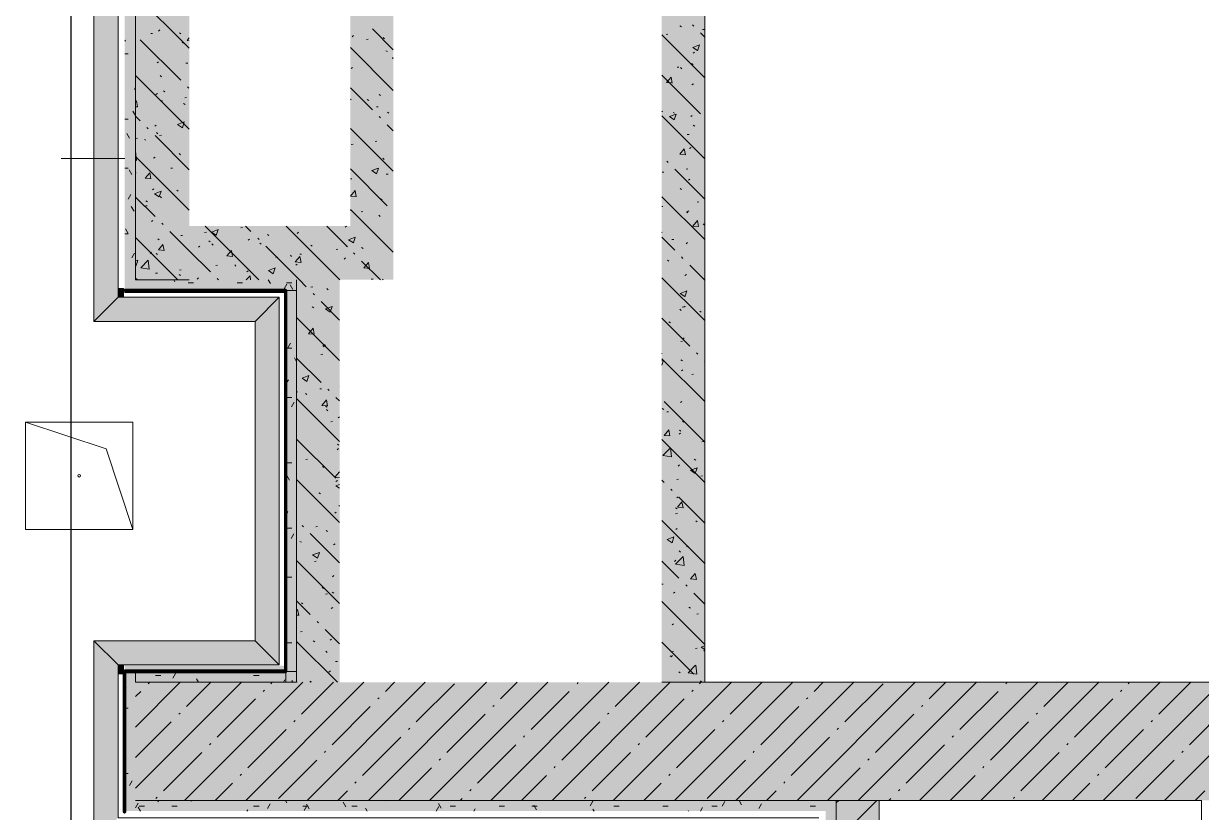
# Model space of a CAD drawing. Header units: millimetres. Extents: x -3817 to 677485, y -22715 to 103890.
# Drawn here: x 394154 to 396348, y 5657 to 7126 of the extents above; entities that cross this region are included whole.
import ezdxf

# ---------------------------------------------------------------- set-up
doc = ezdxf.new("R2010")
doc.units = ezdxf.units.MM
doc.layers.add('PDF _Геометрия', color=7, linetype='Continuous', true_color=0x1d1d1d)
doc.layers.add('PDF _Сплошная заливка', color=7, linetype='Continuous', true_color=0xffffff)

msp = doc.modelspace()

# ---------------------------------------------------------------- hatches: boundary and pattern name
at = {"layer": 'PDF _Сплошная заливка', "transparency": 33554559}
for points in [[(394462.9, 6649), (394462.9, 9599), (394362.9, 9599), (394363.1, 9574), (394402.9, 9574), (394402.9, 9569), (394362.9, 9569), (394363.4, 9563.1), (394382.9, 9529.4), (394362.9, 9517.8), (394362.9, 8979), (394402.9, 8979), (394402.9, 8974), (394362.9, 8974), (394362.9, 6649)], [(394762.9, 6749), (394842.9, 6749), (394842.9, 9599), (394762.9, 9599), (394762.9, 6911.4)], [(395342.9, 5899), (395422.9, 5899), (395422.9, 7219), (395342.9, 7219), (395342.9, 5977)], [(394662.9, 5899), (394742.9, 5899), (394742.9, 6649), (394662.9, 6649), (394662.9, 5977)], [(394642.9, 5899), (394662.9, 5899), (394662.9, 6629), (394642.9, 6629), (394642.9, 5977)], [(397702.9, 5679), (397702.9, 5899), (394362.9, 5899), (394362.9, 5679), (397017.7, 5679)], [(395667.9, 2039), (395747.9, 2039), (395747.9, 5679), (395667.9, 5679), (395667.9, 5064), (395707.9, 5064), (395707.9, 5059), (395667.9, 5059), (395667.9, 4520.2), (395687.9, 4508.6), (395667.9, 4474), (395667.9, 4469), (395707.9, 4469), (395707.9, 4464), (395667.9, 4464), (395667.9, 2059)]]:
    msp.add_hatch(color=256, dxfattribs=at).paths.add_polyline_path(points)
at = {"layer": 'PDF _Сплошная заливка', "true_color": 0xd7cdc4, "transparency": 33554559}
h = msp.add_hatch(color=254, dxfattribs=at)
h.paths.add_polyline_path([(394285.4, 6571.5), (394330.4, 6616.5), (394330.4, 9499.1), (394285.4, 9473.1), (394285.4, 6911.4)], flags=0)
h.paths.add_polyline_path([(394285.4, 9519.3), (394330.4, 9545.2), (394330.4, 9566.5), (394285.4, 9521.5)], flags=0)
at = {"layer": 'PDF _Сплошная заливка', "transparency": 33554559}
h = msp.add_hatch(color=256, dxfattribs=at)
h.paths.add_polyline_path([(394342.9, 6629), (394362.9, 6629), (394362.9, 9517.8), (394342.9, 9506.3), (394342.9, 6911.4)], flags=0)
h.paths.add_polyline_path([(394342.9, 9552.5), (394362.9, 9564), (394362.9, 9579), (394342.9, 9579), (394342.9, 9564)], flags=0)
h = msp.add_hatch(color=256, dxfattribs=at)
h.paths.add_polyline_path([(395667.9, 2059), (395667.9, 4474), (395647.9, 4485.6), (395647.9, 2059)], flags=0)
h.paths.add_polyline_path([(395667.9, 4520.2), (395667.9, 5679), (395647.9, 5679), (395647.9, 4531.7), (395654.2, 4528.1)], flags=0)

# ---------------------------------------------------------------- linework, layer by layer
at = {"layer": 'PDF _Геометрия', "color": 9, "lineweight": 9, "true_color": 0xc0c0c0}
msp.add_lwpolyline([(397722.9, 5679), (397702.9, 5679), (397702.9, 5899), (395422.9, 5899), (395422.9, 7219), (397222.9, 7219), (397222.9, 6649), (397302.9, 6649), (397302.9, 9599), (397602.9, 9599), (397602.9, 6649), (397702.9, 6649), (397402.7, 6649), (397402.7, 6629), (397722.9, 6629), (397722.9, 6649), (397722.9, 9579), (397992.9, 9579), (397992.9, 9591)], dxfattribs=at)
at = {"layer": 'PDF _Геометрия', "color": 7, "lineweight": 9}
for points in [[(394330.4, 6616.5), (394330.4, 9499.1), (394330.4, 6616.5), (394630.4, 6616.5)], [(394362.9, 6649), (394362.9, 9517.8), (394362.9, 6649), (394462.9, 6649)], [(394285.4, 6571.5), (394285.4, 9473.1), (394285.4, 6571.5), (394585.4, 6571.5)], [(394342.9, 6875.3), (394224.1, 6875.3)], [(394662.9, 6629), (394662.9, 6649)], [(394340.4, 6616.5), (394340.4, 6632.5), (394330.4, 6632.5)], [(394330.4, 5931.5), (394630.4, 5931.5), (394630.4, 6616.5), (394585.4, 6571.5), (394585.4, 5976.5), (394285.4, 5976.5)], [(394630.4, 5931.5), (394630.4, 6616.5), (394330.4, 6616.5), (394285.4, 6571.5), (394585.4, 6571.5), (394585.4, 5977)], [(394157.9, 6384), (394307.9, 6334), (394357.9, 6184)], [(395635.4, 5646.5), (394330.4, 5646.5), (394330.4, 5931.5), (394285.4, 5976.5), (394285.4, 5601.5), (395590.4, 5601.5)], [(394330.4, 5646.5), (394330.4, 5931.5), (394630.4, 5931.5), (394585.4, 5976.5), (394285.4, 5976.5), (394285.4, 5601.5)], [(394330.4, 5915), (394340.4, 5915), (394340.4, 5931.5)], [(395342.9, 5899), (395422.9, 5899)], [(395647.9, 5679), (394362.9, 5679), (395647.9, 5679), (395667.9, 5679), (395667.9, 4520.2), (395667.9, 5679), (395747.9, 5679)]]:
    msp.add_lwpolyline(points, dxfattribs=at)
at = {"layer": 'PDF _Геометрия', "color": 231, "lineweight": 30, "true_color": 0xff80c0}
msp.add_lwpolyline([(394242.9, 5559), (395547.9, 5559), (394242.9, 5559), (394242.9, 9479), (393312.9, 9479), (393312.9, 9199), (393032.9, 9199), (393032.9, 2445.5)], dxfattribs=at)
at = {"layer": 'PDF _Геометрия', "color": 252, "lineweight": 9, "true_color": 0x878787}
for points in [[(394462.9, 7080.3), (394362.9, 7180.3)], [(394391.2, 7107.8), (394394.6, 7108.2)], [(394405.3, 7112.5), (394407.9, 7114.6)], [(394444.8, 7109.4), (394447.3, 7107.1)], [(394842.9, 7077.5), (394804, 7116.4)], [(395376.5, 7122.3), (395379.3, 7120.5)], [(395402.4, 7121.4), (395399.9, 7124)], [(395422.9, 7101), (395415, 7108.9)], [(395418.4, 7115.1), (395421.7, 7115.5)], [(394446.9, 7020.9), (394371.5, 7096.3)], [(394449.4, 7091.9), (394452.2, 7090.1)], [(394458.8, 7094.7), (394462.9, 7099.6)], [(394458.8, 7094.7), (394462.9, 7094.4)], [(394766.3, 7101.9), (394769, 7104)], [(394792.7, 7096.7), (394796.1, 7097.1)], [(394823.8, 7100.6), (394826.3, 7098.3)], [(395422.9, 7025.5), (395342.9, 7105.5)], [(395351, 7106.2), (395354.4, 7106.6)], [(395409.3, 7076), (395400.5, 7081.9), (395412.9, 7086.7)], [(395409.3, 7075.9), (395412.9, 7086.7)], [(394842.9, 7002), (394762.9, 7082)], [(394829, 7075.9), (394831.9, 7074.1)], [(395401.3, 7071.4), (395403.9, 7073.4)], [(394403.1, 7053.3), (394405.8, 7055.4)], [(394456.7, 7052.4), (394460.1, 7052.9)], [(394764.2, 7042.8), (394766.8, 7044.8)], [(394842.9, 7061.1), (394841.4, 7061.2), (394842.9, 7063.1)], [(395371.6, 7044.9), (395374.9, 7045.4)], [(395377.5, 7044.4), (395380, 7042.2)], [(395398.5, 7051.8), (395401.3, 7050)], [(394462.9, 6929.4), (394362.9, 7029.4)], [(394409, 7029.4), (394411.5, 7027.1)], [(395415, 6958), (395342.9, 7030.1)], [(395362.1, 7015.7), (395351.5, 7016.6), (395360.1, 7026.8)], [(395362.1, 7015.6), (395360.1, 7026.8)], [(394414.7, 7001.1), (394417.6, 6999.3)], [(394462, 7005.8), (394459.5, 7008.3)], [(394804, 6965.5), (394762.9, 7006.7)], [(395399.1, 7012.2), (395401.8, 7014.2)], [(394362.9, 6980.4), (394364.5, 6982.3)], [(394366.6, 6971.1), (394364.5, 6982.3)], [(394400.9, 6994.1), (394403.6, 6996.2)], [(394410, 6982.3), (394413.3, 6982.7)], [(394452.2, 6977.2), (394455.1, 6975.4)], [(394454.5, 6988.2), (394457.8, 6988.6)], [(394762.9, 6984.2), (394764.7, 6985.6)], [(394794.4, 6985), (394797.2, 6983.2)], [(394816.5, 6994.5), (394818.9, 6992.2)], [(394362.9, 6971.5), (394366.6, 6971.2)], [(394371.5, 6945.4), (394362.9, 6954.1)], [(394811.5, 6971.2), (394814.8, 6971.6)], [(394831.9, 6961.1), (394834.7, 6959.3)], [(395342.9, 6963.4), (395344.2, 6962.2)], [(395422.9, 6874.6), (395342.9, 6954.6)], [(395366, 6947), (395357.2, 6953), (395369.6, 6957.8)], [(395363.9, 6961), (395366.7, 6959.2)], [(395366, 6947), (395369.7, 6957.7)], [(395396.9, 6953), (395399.6, 6955)], [(394386.6, 6930.3), (394384.1, 6932.9)], [(394398.8, 6935), (394401.4, 6937)], [(394450.1, 6932.4), (394441.2, 6938.4), (394453.7, 6943.1)], [(394450.1, 6932.4), (394453.7, 6943.1)], [(394819.1, 6950.5), (394816.6, 6953)], [(394842.9, 6926.7), (394831.7, 6937.9)], [(395401.4, 6937.1), (395404.2, 6935.3)], [(394363.2, 6912.2), (394366.5, 6912.6)], [(394379.4, 6910.7), (394382.2, 6908.9)], [(394462.9, 6854.1), (394399.2, 6917.8)], [(394401.7, 6923.3), (394404.2, 6921)], [(394407.7, 6918), (394411, 6918.5)], [(394842.9, 6851.2), (394762.9, 6931.2)], [(395390.3, 6919.5), (395393.7, 6919.9)], [(394364.8, 6871.6), (394362.9, 6888.4)], [(394764.7, 6901.1), (394768, 6901.5)], [(394809.2, 6906.9), (394812.5, 6907.4)], [(395386.8, 6881.9), (395376.2, 6882.9), (395384.7, 6893.1)], [(395386.8, 6881.9), (395384.7, 6893)], [(395394.8, 6893.8), (395397.4, 6895.8)], [(394462.9, 6778.6), (394362.9, 6878.6)], [(394362.9, 6871.9), (394364.8, 6871.6)], [(394396.6, 6875.8), (394399.3, 6877.8)], [(394444.3, 6884.2), (394446.8, 6882)], [(394823.3, 6875.4), (394825.8, 6873.2)], [(395354.7, 6867.5), (395352.2, 6870)], [(394362.9, 6848.2), (394364.3, 6848.4)], [(394391.2, 6837.5), (394380.6, 6838.4), (394389.2, 6848.6)], [(394391.2, 6837.4), (394389.2, 6848.6)], [(394428.3, 6856.8), (394431.6, 6857.2)], [(394831.7, 6787), (394762.9, 6855.8)], [(394811.7, 6846.6), (394802.9, 6852.5), (394815.3, 6857.3)], [(394811.7, 6846.5), (394815.3, 6857.3)], [(394829.8, 6845.7), (394833.1, 6846.1)], [(395343.6, 6849.3), (395346.9, 6849.8)], [(395422.9, 6799.3), (395367.2, 6854.9)], [(395388.1, 6855.2), (395391.4, 6855.6)], [(394762.9, 6836.9), (394765.8, 6837.2)], [(395392.6, 6834.6), (395395.3, 6836.6)], [(394399.2, 6766.9), (394362.9, 6803.2)], [(394394.4, 6816.6), (394397.1, 6818.6)], [(394406.8, 6803.5), (394398, 6809.4), (394410.4, 6814.2)], [(394406.8, 6803.4), (394410.4, 6814.2)], [(394408.5, 6804.2), (394411, 6802)], [(394439.7, 6815.8), (394442.5, 6814)], [(394773.8, 6804), (394763.2, 6804.9), (394771.8, 6815.1)], [(394773.8, 6803.9), (394771.8, 6815.1)], [(395422.9, 6723.8), (395342.9, 6803.8)], [(395377, 6819.3), (395379.5, 6817)], [(394381.5, 6786.7), (394384.8, 6787.1)], [(394382.2, 6795.9), (394385.1, 6794.1)], [(394842.9, 6700.3), (394794.2, 6749), (394762.9, 6780.3)], [(394762.9, 6779.3), (394764.7, 6778.1)], [(394819.3, 6799.8), (394822.1, 6798)], [(395342.9, 6785.3), (395344.6, 6785.5)], [(395408.6, 6793.9), (395412, 6794.4)], [(394392.3, 6757.4), (394394.9, 6759.4)], [(394783, 6775.5), (394786.3, 6776)], [(394815.9, 6769.3), (394818.4, 6767.1)], [(395388.8, 6775.7), (395391.6, 6773.9)], [(395390.4, 6775.4), (395393.1, 6777.5)], [(395411.5, 6748.2), (395400.8, 6749.1), (395409.4, 6759.3)], [(395411.5, 6748.1), (395409.4, 6759.3)], [(394414.3, 6751.8), (394411.7, 6754.3)], [(394502.3, 6663.8), (394462.9, 6703.2), (394426.8, 6739.2)], [(394491.5, 6737.2), (394494.9, 6737.6)], [(394592.5, 6649), (394492.5, 6749)], [(394513, 6731.9), (394504.1, 6737.9), (394516.6, 6742.6)], [(394513, 6731.8), (394516.6, 6742.6)], [(394558.9, 6746), (394562.2, 6746.5)], [(394577.7, 6739.2), (394567.9, 6749)], [(394743.3, 6649), (394643.3, 6749)], [(394663.6, 6735.4), (394666.2, 6737.5)], [(394756.2, 6711.6), (394718.8, 6749)], [(394753.4, 6746.8), (394756, 6748.9)], [(395342.9, 6737.7), (395343.7, 6737)], [(395422.9, 6750.6), (395420.1, 6752.5), (395422.9, 6753.6)], [(394441.6, 6649), (394362.9, 6727.7)], [(394404.3, 6725.4), (394407.1, 6723.6)], [(394415.9, 6703.7), (394405.3, 6704.7), (394413.8, 6714.9)], [(394415.9, 6703.7), (394413.8, 6714.8)], [(394447, 6731.3), (394450.3, 6731.8)], [(394499.2, 6721.4), (394502, 6719.6)], [(394504.9, 6715.9), (394507.3, 6713.7)], [(394572.3, 6722.9), (394574.9, 6725)], [(394592.8, 6724.2), (394590.3, 6726.7)], [(394594.1, 6717.4), (394596.9, 6715.6)], [(394608.6, 6733.7), (394611, 6731.5)], [(394689, 6713.4), (394691.9, 6711.6)], [(394754.9, 6712.5), (394757.3, 6710.2)], [(394768.5, 6717.6), (394759.6, 6723.6), (394772.1, 6728.4)], [(394768.5, 6717.6), (394772.1, 6728.3)], [(395367.2, 6704), (395342.9, 6728.4)], [(395361.9, 6723.8), (395365.2, 6724.3)], [(395388.3, 6716.2), (395390.9, 6718.3)], [(394390.1, 6698.2), (394392.8, 6700.2)], [(394401.2, 6698.1), (394403.6, 6695.9)], [(394479.9, 6709.6), (394482.6, 6711.6)], [(394543.4, 6692.6), (394532.8, 6693.5), (394541.4, 6703.7)], [(394543.4, 6692.5), (394541.4, 6703.7)], [(394680.8, 6636.2), (394667.9, 6649), (394605.4, 6711.6)], [(394624.4, 6690.7), (394627.7, 6691.1)], [(394651.2, 6694.7), (394653.6, 6692.4)], [(394670.9, 6681.4), (394660.3, 6682.3), (394668.9, 6692.6)], [(394668.9, 6696.6), (394672.2, 6697)], [(394671, 6681.4), (394668.9, 6692.5)], [(394736.2, 6705.4), (394739.6, 6705.9)], [(394771.3, 6696.5), (394768.8, 6699)], [(394783.9, 6709.4), (394786.8, 6707.6)], [(395382.3, 6689), (395379.8, 6691.5)], [(394362.9, 6683.6), (394367.2, 6685.3)], [(394362.9, 6675), (394363.6, 6674.5)], [(394363.6, 6674.5), (394367.2, 6685.2)], [(394388.4, 6669), (394372.6, 6671.4), (394386.5, 6685.9)], [(394388.4, 6668.9), (394386.5, 6685.8)], [(394512.1, 6675.9), (394515.4, 6676.3)], [(394547.5, 6676.9), (394549.9, 6674.6)], [(394619.1, 6660.3), (394610.2, 6666.3), (394622.7, 6671)], [(394619.1, 6660.2), (394622.7, 6671)], [(394661.4, 6676.2), (394664.1, 6678.3)], [(394751.2, 6687.6), (394753.9, 6689.7)], [(394818.8, 6649), (394783.9, 6683.9)], [(394798.5, 6670.2), (394787.8, 6671.2), (394796.4, 6681.4)], [(394798.5, 6670.2), (394796.4, 6681.3)], [(395353.4, 6685.3), (395356.2, 6683.5)], [(395422.9, 6648.4), (395394.9, 6676.4)], [(394366.2, 6649), (394362.9, 6652.3)], [(394400.2, 6661.2), (394403.6, 6661.6)], [(394443.8, 6659.1), (394446.3, 6656.8)], [(394444.8, 6667), (394448.1, 6667.5)], [(394477.8, 6650.4), (394480.4, 6652.4)], [(394517.1, 6649), (394514.8, 6651.2)], [(394569.1, 6649), (394576.2, 6656.4)], [(394570.1, 6663.7), (394572.8, 6665.8)], [(394577.1, 6649), (394576.2, 6656.4)], [(394801.7, 6650.1), (394805.1, 6650.5)], [(394822.8, 6650.3), (394824.1, 6649)], [(395422.9, 6572.9), (395342.9, 6652.9)], [(395386.1, 6657), (395388.8, 6659.1)], [(394689.5, 6635.3), (394692.8, 6635.7)], [(394719.1, 6632.5), (394721.5, 6630.2)], [(395385.7, 6617.6), (395376.8, 6623.5), (395389.3, 6628.3)], [(395385.7, 6617.5), (395389.3, 6628.3)], [(394695.9, 6621.1), (394693.4, 6623.6)], [(394742.9, 6574.1), (394708.4, 6608.5)], [(394691.9, 6598.7), (394694.7, 6596.9)], [(394725.2, 6588.7), (394716.4, 6594.7), (394728.8, 6599.5)], [(394725.2, 6588.7), (394728.8, 6599.4)], [(395376.5, 6594.1), (395378.9, 6591.9)], [(395380.6, 6598.3), (395383.9, 6598.8)], [(395384, 6597.9), (395386.6, 6599.9)], [(395413.7, 6590.5), (395416.5, 6588.7)], [(394742.9, 6498.6), (394662.9, 6578.6)], [(395394.9, 6525.5), (395342.9, 6577.5)], [(395356.3, 6570.6), (395359.1, 6568.8)], [(394695.6, 6547.7), (394685, 6548.6), (394693.6, 6558.8)], [(394695.6, 6547.6), (394693.6, 6558.8)], [(395381.8, 6538.7), (395384.5, 6540.7)], [(394711.7, 6526.4), (394714.2, 6524.1)], [(394713.9, 6528.2), (394716.8, 6526.4)], [(395378.4, 6534.1), (395381.7, 6534.5)], [(394708.4, 6457.6), (394662.9, 6503.2)], [(394708.2, 6509.8), (394711.5, 6510.3)], [(395342.9, 6512.1), (395343.2, 6511.9)], [(395422.9, 6422), (395342.9, 6502)], [(395342.9, 6498.2), (395346, 6499.4)], [(395342.9, 6490.1), (395346, 6499.3)], [(395378.3, 6500.1), (395381.2, 6498.3)], [(395410, 6510.4), (395407.5, 6512.9)], [(395422.9, 6497.5), (395422.6, 6497.9)], [(395379.6, 6479.5), (395382.3, 6481.5)], [(395398.9, 6472.8), (395402.2, 6473.3)], [(394682, 6459.8), (394673.1, 6465.8), (394685.6, 6470.5)], [(394682, 6459.7), (394685.6, 6470.5)], [(394742.6, 6450.9), (394742.9, 6451.1)], [(394662.9, 6439.9), (394664.8, 6440.1)], [(394742.9, 6347.7), (394662.9, 6427.7)], [(394679.3, 6437.3), (394682.1, 6435.5)], [(394705.9, 6445.6), (394709.3, 6446)], [(394723.5, 6442.5), (394721, 6445.1)], [(394742.9, 6423.2), (394736.1, 6430)], [(394720.3, 6413.9), (394709.7, 6414.9), (394718.2, 6425.1)], [(394716.8, 6413.4), (394719.6, 6411.6)], [(394720.3, 6413.9), (394718.2, 6425)], [(394718.5, 6407.3), (394721, 6405.1)], [(395343.7, 6409.2), (395346.5, 6407.4)], [(395422.6, 6347), (395347.1, 6422.4)], [(395377.5, 6420.3), (395380.1, 6422.3)], [(394726.5, 6384.3), (394729.8, 6384.7)], [(394740.4, 6391.7), (394742.9, 6393.6)], [(395352.1, 6402.7), (395355.5, 6403.1)], [(395381.2, 6385.4), (395384, 6383.6)], [(395357.9, 6358.1), (395347.3, 6359.1), (395355.9, 6369.3)], [(395357.9, 6358.1), (395355.9, 6369.2)], [(395375.3, 6361.1), (395378, 6363.1)], [(395375.9, 6369), (395378.4, 6366.7)], [(394736.1, 6279.1), (394662.9, 6352.3)], [(394738.9, 6342.9), (394741.7, 6341.1)], [(395422.9, 6271.2), (395342.9, 6351.2)], [(395417.7, 6347.4), (395421, 6347.8)], [(394738.2, 6332.5), (394740.9, 6334.5)], [(395360.8, 6319.2), (395345, 6321.7), (395358.8, 6336.1)], [(395360.8, 6319.2), (395358.8, 6336)], [(394679.7, 6314.2), (394683.1, 6314.6)], [(394711.2, 6301.2), (394713.7, 6299)], [(395373.1, 6301.9), (395375.8, 6304)], [(395405.3, 6288.1), (395396.4, 6294.1), (395408.9, 6298.9)], [(395403.3, 6314.9), (395406.1, 6313.1)], [(395405.3, 6288.1), (395408.9, 6298.8)], [(394742.9, 6196.8), (394662.9, 6276.8)], [(394742.9, 6280.4), (394734.3, 6281.1), (394742.9, 6291.3)], [(394736.1, 6273.3), (394738.7, 6275.3)], [(395347.1, 6271.6), (395342.9, 6275.8)], [(395370.9, 6277.2), (395374.2, 6277.7)], [(395415.4, 6283.1), (395418.7, 6283.5)], [(394704.2, 6252.1), (394707.1, 6250.3)], [(394742.9, 6260.6), (394736, 6265.2), (394742.9, 6267.9)], [(395362.2, 6256.5), (395359.7, 6259)], [(395371, 6242.7), (395373.6, 6244.8)], [(395382.6, 6224.4), (395372, 6225.3), (395380.5, 6235.5)], [(395422.9, 6195.8), (395374.8, 6243.9)], [(395382.6, 6224.3), (395380.5, 6235.5)], [(394733.9, 6214.1), (394736.6, 6216.2)], [(394741.7, 6228.2), (394742.9, 6227.4)], [(395368.6, 6224), (395371.5, 6222.2)], [(395368.6, 6213), (395371.9, 6213.4)], [(394675.8, 6188.6), (394673.2, 6191.1)], [(394698.5, 6188.7), (394701.8, 6189.1)], [(395422.9, 6120.3), (395342.9, 6200.3)], [(395406.1, 6200.1), (395408.9, 6198.3)], [(394742.9, 6121.4), (394688.3, 6176)], [(394718, 6182.2), (394720.5, 6179.9)], [(395362, 6159.2), (395353.2, 6165.2), (395365.6, 6169.9)], [(395362, 6159.2), (395365.6, 6169.9)], [(395368.8, 6183.5), (395371.5, 6185.6)], [(394668.9, 6161.7), (394671.7, 6159.9)], [(394731.8, 6154.9), (394734.4, 6157)], [(395375.4, 6143.9), (395377.9, 6141.6)], [(395389.2, 6151.7), (395392.5, 6152.1)], [(394742.9, 6046), (394662.9, 6126)], [(394701.6, 6130.3), (394692.7, 6136.3), (394705.2, 6141.1)], [(394696.2, 6124.4), (394699.5, 6124.9)], [(394701.6, 6130.3), (394705.2, 6141)], [(395374.8, 6093), (395342.9, 6124.9)], [(395366.7, 6124.3), (395369.3, 6126.4)], [(395384.3, 6116.6), (395368.5, 6119), (395382.4, 6133.5)], [(395384.3, 6116.5), (395382.4, 6133.4)], [(395407.3, 6090.7), (395396.6, 6091.6), (395405.2, 6101.8)], [(395407.3, 6090.6), (395405.2, 6101.8)], [(394729.6, 6095.7), (394732.2, 6097.8)], [(395342.9, 6081.6), (395345.7, 6082)], [(395389.9, 6077.9), (395387.4, 6080.5)], [(394710.7, 6076.1), (394713.1, 6073.8)], [(394716.8, 6063.2), (394720.1, 6063.6)], [(394729.2, 6066.8), (394732, 6065)], [(395364.5, 6065.2), (395367.2, 6067.2)], [(395422.9, 6044.9), (395402.4, 6065.4)], [(394688.3, 6025.1), (394662.9, 6050.6)], [(394662.9, 6032.8), (394664.7, 6035)], [(394666.8, 6023.8), (394664.7, 6035)], [(394671.7, 6047), (394674.6, 6045.2)], [(394727.4, 6036.6), (394730.1, 6038.6)], [(395422.9, 5969.4), (395342.9, 6049.4)], [(395393.5, 6038.8), (395396.4, 6037)], [(394662.9, 6024.2), (394666.8, 6023.9)], [(394703.4, 6010), (394700.9, 6012.6)], [(395407.9, 6026.2), (395411.3, 6026.7)], [(394670, 5993), (394673.3, 5993.5)], [(394742.9, 5970.6), (394716, 5997.5)], [(395362.3, 6006), (395365, 6008)], [(394739, 5899), (394662.9, 5975.1)], [(394693.8, 5976.4), (394696.6, 5974.6)], [(394725.3, 5977.4), (394727.9, 5979.4)], [(395402.4, 5914.5), (395342.9, 5974.1)], [(395422.9, 5960), (395416, 5964.7), (395422.9, 5967.3)], [(394717.5, 5957), (394720, 5954.8)], [(395358.2, 5948.4), (395361, 5946.6)], [(395360.2, 5946.8), (395362.8, 5948.8)], [(395361.2, 5956.1), (395364.5, 5956.5)], [(395405.7, 5962), (395409, 5962.4)], [(395422.9, 5957.7), (395421.3, 5957.9), (395422.9, 5959.7)], [(394735.5, 5937.7), (394738.8, 5938.1)], [(395407.9, 5913.9), (395392.1, 5916.4), (395405.9, 5930.8)], [(395407.9, 5913.9), (395406, 5930.8)], [(394687.5, 5899), (394689.4, 5901.3)], [(394689.8, 5899), (394689.4, 5901.2)], [(394723.1, 5918.2), (394725.8, 5920.2)], [(395374.9, 5918.7), (395377.4, 5916.4)], [(395417.5, 5899.4), (395415, 5901.9)], [(394663.6, 5899), (394662.9, 5899.7)]]:
    msp.add_lwpolyline(points, dxfattribs=at)
at = {"layer": 'PDF _Геометрия', "color": 253, "lineweight": 9, "true_color": 0x9b9b9b}
for points in [[(394344, 7095.6), (394342.9, 7093.7)], [(394342.9, 7070.1), (394348.9, 7070.1)], [(394362.9, 7006.5), (394361.2, 7003.6)], [(394362.9, 6955), (394358, 6963.4)], [(394342.9, 6948.2), (394348.9, 6948.2)], [(394351.9, 6913.1), (394346.9, 6921.8)], [(394342.9, 6856.8), (394348.9, 6856.8)], [(394356, 6845), (394350.9, 6853.8)], [(394354, 6808.2), (394349, 6799.5)], [(394360.1, 6777), (394355, 6785.7)], [(394342.9, 6734.8), (394348.9, 6734.8)], [(394348.9, 6735.4), (394343.9, 6744.1)], [(394361.1, 6698.6), (394356.1, 6689.8)], [(394436.3, 6645), (394434, 6649)], [(394614, 6642), (394609.9, 6649)], [(394357, 6630.5), (394356.1, 6629)], [(394460.8, 6643.4), (394470.9, 6643.4)], [(394552.2, 6643.4), (394562.3, 6643.4)], [(394644.4, 6640.6), (394639.4, 6631.9)], [(394643.7, 6643.4), (394653.7, 6643.4)], [(394655.6, 6630.9), (394650.6, 6639.6)], [(394643.7, 6521.5), (394653.7, 6521.5)], [(394651.5, 6530.9), (394646.4, 6522.2)], [(394662.9, 6496.3), (394658.7, 6503.5)], [(394647.4, 6462.9), (394642.9, 6455.1)], [(394643.7, 6430), (394653.7, 6430)], [(394658.5, 6421.2), (394653.5, 6412.5)], [(394643.7, 6308.1), (394653.7, 6308.1)], [(394649.6, 6275.5), (394644.6, 6284.2)], [(394646.3, 6217.1), (394642.9, 6211.3)], [(394643.7, 6186.2), (394653.7, 6186.2)], [(394657.4, 6175.5), (394652.4, 6166.8)], [(394643.7, 6094.8), (394653.7, 6094.8)], [(394643.7, 5972.8), (394653.7, 5972.8)], [(394399.9, 5911.9), (394409.9, 5911.9)], [(394437, 5915.6), (394432, 5906.9)], [(394474.1, 5919), (394473.6, 5918.1)], [(394479.8, 5899), (394476.1, 5905.4)], [(394575.6, 5916), (394573.9, 5919)], [(394582.7, 5911.9), (394592.8, 5911.9)], [(394641.1, 5903.4), (394638.6, 5899)], [(394345.1, 5888.5), (394342.9, 5892.3)], [(394342.9, 5850.9), (394348.9, 5850.9)], [(394345.6, 5757.2), (394342.9, 5752.6)], [(394342.9, 5729), (394348.9, 5729)], [(394356.7, 5715.6), (394351.7, 5706.9)], [(394367.9, 5674), (394362.9, 5665.3), (394362.8, 5665.3)], [(394372, 5659), (394367.6, 5666.7)], [(394369.4, 5668), (394379.4, 5668)], [(394406, 5679), (394404.5, 5676.4)], [(394430.3, 5668), (394440.4, 5668)], [(394467, 5677.3), (394466.1, 5679)], [(394572, 5661.7), (394570.4, 5659)], [(394582.7, 5668), (394592.8, 5668)], [(394613.6, 5672.9), (394608.6, 5664.2)], [(394644.7, 5674.3), (394642, 5679)], [(394674.2, 5668), (394684.2, 5668)], [(394681.6, 5668.8), (394676.6, 5660.1)], [(394686.4, 5663.2), (394681.3, 5671.9)], [(394754.4, 5667.3), (394749.4, 5676)], [(394765.6, 5668), (394775.7, 5668)], [(394794.4, 5659), (394791, 5664.8)], [(394828.3, 5679), (394827.9, 5678.3)], [(394927.4, 5667.7), (394922.4, 5659)], [(394932.1, 5664.3), (394927.1, 5673)], [(394948.5, 5668), (394958.5, 5668)], [(394995.4, 5663.6), (394992.7, 5659)], [(395039.9, 5668), (395050, 5668)], [(395100.9, 5668), (395110.9, 5668)], [(395109.8, 5661.3), (395104.8, 5670)], [(395214.7, 5677.8), (395209.7, 5669.1)], [(395216.7, 5659), (395214.4, 5662.9)], [(395253.3, 5668), (395263.3, 5668)], [(395344.7, 5668), (395354.8, 5668)], [(395392.7, 5659), (395392.1, 5659.9)], [(395418.8, 5665.5), (395415.1, 5659)], [(395436.2, 5668), (395446.2, 5668)], [(395460.5, 5676.7), (395455.5, 5668)], [(395491.6, 5670.6), (395486.7, 5679)], [(395528.5, 5672.6), (395523.5, 5663.9)], [(395619.1, 5668), (395629.1, 5668)]]:
    msp.add_lwpolyline(points, dxfattribs=at)
at = {"layer": 'PDF _Геометрия', "color": 231, "lineweight": 70, "true_color": 0xff80c0}
for points in [[(394342.4, 6628), (394642.9, 6628), (394642.9, 6629), (394342.4, 6629)], [(394641.9, 6629), (394641.9, 5930), (394642.9, 5930), (394642.9, 6629)], [(394641.9, 5930), (394641.9, 5919), (394642.9, 5919), (394642.9, 5930)], [(394341.9, 5919), (394341.9, 5658), (394342.9, 5658), (394342.9, 5919)], [(394642.9, 5920), (394342.9, 5920), (394342.9, 5919), (394642.9, 5919)]]:
    msp.add_lwpolyline(points, close=True, dxfattribs=at)
at = {"layer": 'PDF _Геометрия', "color": 9, "lineweight": 9, "true_color": 0xc0c0c0}
for points in [[(394642.9, 6629), (394642.9, 5899), (394662.9, 5899), (394662.9, 6629)], [(394662.9, 5919), (394362.9, 5919), (394362.9, 5899), (394662.9, 5899)], [(395747.9, 2039), (395747.9, 5679), (396347.9, 5679), (396347.9, 2039)]]:
    msp.add_lwpolyline(points, close=True, dxfattribs=at)
at = {"layer": 'PDF _Геометрия', "color": 7, "lineweight": 9}
for points in [[(394357.9, 6184), (394157.9, 6184), (394157.9, 6384), (394357.9, 6384)], [(394357.9, 6184), (394357.9, 6384), (394157.9, 6384), (394157.9, 6184)]]:
    msp.add_lwpolyline(points, close=True, dxfattribs=at)
at = {"layer": 'PDF _Геометрия', "color": 253, "lineweight": 9, "true_color": 0x9b9b9b}
msp.add_lwpolyline([(394653.8, 5902.4), (394655.8, 5899)], close=True, dxfattribs=at)
at = {"layer": 'PDF _Геометрия', "lineweight": 9}
for points in [[(394362.9, 5815.7), (394446.2, 5899)], [(394362.9, 5701.7), (394560.2, 5899)], [(394362.9, 5872.7), (394372.4, 5882.2)], [(394386.6, 5896.5), (394389, 5898.8)], [(394454.3, 5679), (394674.3, 5899)], [(394457.9, 5853.7), (394503.2, 5899)], [(394568.3, 5679), (394788.3, 5899)], [(394600.5, 5882.2), (394602.8, 5884.6)], [(394614.7, 5896.5), (394617.2, 5899)], [(394671.7, 5839.4), (394731.3, 5899)], [(394682.4, 5679), (394902.4, 5899)], [(394796.4, 5679), (395016.4, 5899)], [(394828.6, 5882.2), (394845.3, 5899)], [(394885.6, 5825.2), (394956.9, 5896.5)], [(394910.5, 5679), (395130.5, 5899)], [(395024.5, 5679), (395244.5, 5899)], [(395042.4, 5868), (395073.4, 5899)], [(395099.4, 5810.9), (395170.7, 5882.2)], [(395138.6, 5679), (395358.6, 5899)], [(395185, 5896.5), (395187.3, 5898.8)], [(395252.6, 5679), (395472.6, 5899)], [(395256.2, 5853.7), (395301.5, 5899)], [(395366.7, 5679), (395586.7, 5899)], [(395398.8, 5882.2), (395401.2, 5884.6)], [(395413.1, 5896.5), (395415.6, 5899)], [(395470.1, 5839.4), (395529.6, 5899)], [(395480.7, 5679), (395700.7, 5899)], [(395594.8, 5679), (395814.8, 5899)], [(395626.9, 5882.2), (395643.7, 5899)], [(395683.9, 5825.2), (395755.2, 5896.5)], [(395708.8, 5679), (395928.8, 5899)], [(395822.9, 5679), (396042.9, 5899)], [(395840.7, 5868), (395871.8, 5899)], [(395897.8, 5810.9), (395969.1, 5882.2)], [(395936.9, 5679), (396156.9, 5899)], [(395983.3, 5896.5), (395985.7, 5898.8)], [(396051, 5679), (396271, 5899)], [(396054.6, 5853.7), (396099.9, 5899)], [(396165, 5679), (396385, 5899)], [(396197.2, 5882.2), (396199.5, 5884.6)], [(396211.4, 5896.5), (396213.9, 5899)], [(396268.4, 5839.4), (396328, 5899)], [(396279.1, 5679), (396499.1, 5899)], [(394514.9, 5796.7), (394586.2, 5868)], [(394814.3, 5868), (394816.7, 5870.3)], [(395313.3, 5796.7), (395384.5, 5868)], [(395612.6, 5868), (395615, 5870.3)], [(396111.6, 5796.7), (396182.9, 5868)], [(394443.6, 5839.4), (394446, 5841.8)], [(394728.8, 5782.4), (394800, 5853.7)], [(394942.6, 5768.2), (395013.9, 5839.4)], [(395028.1, 5853.7), (395030.5, 5856.1)], [(395242, 5839.4), (395244.4, 5841.8)], [(395527.1, 5782.4), (395598.4, 5853.7)], [(395741, 5768.2), (395812.2, 5839.4)], [(395826.5, 5853.7), (395828.9, 5856.1)], [(396040.3, 5839.4), (396042.7, 5841.8)], [(396325.5, 5782.4), (396396.7, 5853.7)], [(394362.9, 5758.7), (394429.4, 5825.2)], [(394657.5, 5825.2), (394659.9, 5827.6)], [(394871.3, 5810.9), (394873.7, 5813.3)], [(395156.5, 5753.9), (395227.7, 5825.2)], [(395455.8, 5825.2), (395458.2, 5827.6)], [(395669.7, 5810.9), (395672, 5813.3)], [(395954.8, 5753.9), (396026.1, 5825.2)], [(396254.2, 5825.2), (396256.5, 5827.6)], [(394571.9, 5739.7), (394643.2, 5810.9)], [(394785.8, 5725.4), (394857.1, 5796.7)], [(395085.2, 5796.7), (395087.5, 5799)], [(395370.3, 5739.7), (395441.6, 5810.9)], [(395584.1, 5725.4), (395655.4, 5796.7)], [(395883.5, 5796.7), (395885.9, 5799)], [(396168.6, 5739.7), (396239.9, 5810.9)], [(394500.7, 5782.4), (394503, 5784.8)], [(394714.5, 5768.2), (394716.9, 5770.5)], [(394999.6, 5711.1), (395070.9, 5782.4)], [(395299, 5782.4), (395301.4, 5784.8)], [(395512.9, 5768.2), (395515.2, 5770.5)], [(395798, 5711.1), (395869.3, 5782.4)], [(396097.4, 5782.4), (396099.7, 5784.8)], [(396311.2, 5768.2), (396313.6, 5770.5)], [(394415.1, 5696.9), (394486.4, 5768.2)], [(394629, 5682.6), (394700.3, 5753.9)], [(394928.4, 5753.9), (394930.7, 5756.3)], [(395213.5, 5696.9), (395284.8, 5768.2)], [(395427.3, 5682.6), (395498.6, 5753.9)], [(395726.7, 5753.9), (395729.1, 5756.3)], [(396011.8, 5696.9), (396083.1, 5768.2)], [(396225.7, 5682.6), (396296.9, 5753.9)], [(394557.7, 5725.4), (394560.1, 5727.8)], [(394853.4, 5679), (394914.1, 5739.7)], [(395081.5, 5679), (395127.9, 5725.4)], [(395142.2, 5739.7), (395144.6, 5742)], [(395356, 5725.4), (395358.4, 5727.8)], [(395651.8, 5679), (395712.4, 5739.7)], [(395879.9, 5679), (395926.3, 5725.4)], [(395940.5, 5739.7), (395942.9, 5742)], [(396154.4, 5725.4), (396156.8, 5727.8)], [(394511.3, 5679), (394543.4, 5711.1)], [(394771.5, 5711.1), (394773.9, 5713.5)], [(395309.6, 5679), (395341.8, 5711.1)], [(395569.9, 5711.1), (395572.2, 5713.5)], [(396108, 5679), (396140.1, 5711.1)], [(394400.9, 5682.6), (394403.2, 5685)], [(394739.4, 5679), (394757.3, 5696.9)], [(394967.5, 5679), (394971.1, 5682.6)], [(394985.4, 5696.9), (394987.7, 5699.3)], [(395199.2, 5682.6), (395201.6, 5685)], [(395537.7, 5679), (395555.6, 5696.9)], [(395765.8, 5679), (395769.5, 5682.6)], [(395783.7, 5696.9), (395786.1, 5699.3)], [(395997.6, 5682.6), (395999.9, 5685)], [(396336.1, 5679), (396354, 5696.9)], [(395667.9, 5674.4), (395672.4, 5679)], [(395667.9, 5603.7), (395743.2, 5679)]]:
    msp.add_lwpolyline(points, dxfattribs=at)
at = {"layer": 'PDF _Геометрия', "color": 7, "lineweight": 9}
msp.add_circle((394257.9, 6284), 2.5, dxfattribs=at)
at = {"layer": 'PDF _Сплошная заливка', "lineweight": 35, "transparency": 33554559}
for points in [[(394842.9, 6649), (394842.9, 6749), (394462.9, 6649), (394462.9, 6749)], [(394362.9, 6629), (394662.9, 6629), (394362.9, 6649), (394662.9, 6649)], [(394362.9, 5659), (394362.9, 5919), (394342.9, 5659), (394342.9, 5919)], [(394362.9, 5899), (394662.9, 5899), (394362.9, 5919), (394662.9, 5919)], [(394362.9, 5659), (395647.9, 5659), (394362.9, 5679), (395647.9, 5679)]]:
    msp.add_solid(points, dxfattribs=at)
at = {"layer": 'PDF _Сплошная заливка', "color": 1, "lineweight": 35, "transparency": 33554559}
for points in [[(394340.4, 6616.5), (394340.4, 6632.5), (394330.4, 6616.5), (394330.4, 6632.5)], [(394340.4, 5915), (394340.4, 5931.5), (394330.4, 5915), (394330.4, 5931.5)]]:
    msp.add_solid(points, dxfattribs=at)
at = {"layer": 'PDF _Сплошная заливка', "color": 254, "lineweight": 35, "true_color": 0xd7cdc4, "transparency": 33554559}
for points in [[(394585.4, 6571.5), (394630.4, 6616.5), (394285.4, 6571.5), (394330.4, 6616.5)], [(394630.4, 5931.5), (394630.4, 6616.5), (394585.4, 5976.5), (394585.4, 6571.5)], [(394285.4, 5601.5), (394330.4, 5646.5), (394285.4, 5976.5), (394330.4, 5931.5)], [(394630.4, 5931.5), (394585.4, 5976.5), (394330.4, 5931.5), (394285.4, 5976.5)]]:
    msp.add_solid(points, dxfattribs=at)
at = {"layer": 'PDF _Сплошная заливка', "color": 254, "lineweight": 35, "true_color": 0xffb9dc, "transparency": 33554559}
for points in [[(394641.9, 5930), (394642.9, 5930), (394641.9, 5977)], [(394642.9, 5919), (394642.9, 5920), (394342.9, 5919)]]:
    msp.add_solid(points, dxfattribs=at)
at = {"layer": 'PDF _Сплошная заливка', "color": 135, "lineweight": 35, "true_color": 0x3f92ba, "transparency": 33554559}
msp.add_solid([(394342.9, 5920), (394642.9, 5920), (394342.9, 5930), (394641.9, 5930)], dxfattribs=at)

doc.saveas('drawing.dxf')
